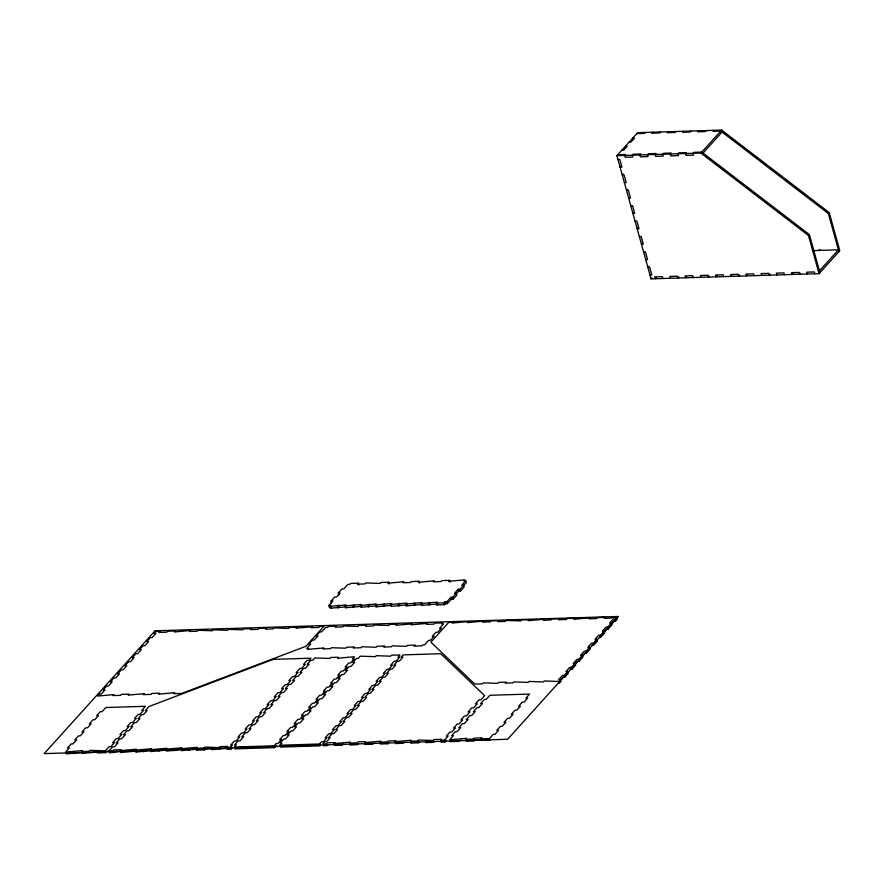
<?xml version="1.0" encoding="UTF-8"?>
<svg xmlns="http://www.w3.org/2000/svg" width="884" height="884" viewBox="0 0 884 884"><rect width="100%" height="100%" fill="white"/><g stroke="black" fill="none" stroke-linecap="round" stroke-linejoin="round"><path stroke-width="1.33" d="M652.149 133.186L653.011 132.224L652.138 133.186L659.751 132.954L660.624 131.981M81.66 751.555L89.262 751.323L90.135 750.361L105.295 750.825L109.03 746.693L110.854 746.637L114.489 742.615L112.666 742.671L116.301 738.637L118.124 738.582L121.76 734.549L119.937 734.615L123.572 730.582L125.395 730.527L129.031 726.493L127.208 726.549L130.843 722.526L132.666 722.471L136.302 718.438L134.478 718.493L138.114 714.46L139.948 714.405L143.584 710.382L141.76 710.438L145.484 706.305L105.804 707.531L102.069 711.664L100.246 711.719L96.61 715.753L98.433 715.697L94.798 719.72L92.975 719.775L89.339 723.808L91.162 723.753L87.527 727.775L85.704 727.841L82.068 731.864L83.892 731.808L80.256 735.842L78.433 735.897L74.786 739.919L76.621 739.864L72.974 743.897L71.151 743.963L67.516 747.986L69.339 747.93L65.615 752.052L82.532 750.593L81.66 751.555L82.168 753.411L98.246 751.964M66.123 753.908L83.041 752.439L82.168 753.411M616.899 155.661L637.629 132.699L721.631 130.092L829.225 212.58L839.8 250.691L819.07 273.653L651.066 278.858L616.899 155.661L700.901 153.065L808.506 235.542L819.07 273.653M645.419 132.456L644.546 133.429L636.756 133.661M620.977 166.247L620.104 167.209L621.927 167.153L619.794 159.463L617.971 159.518M623.109 173.949L622.237 174.91L624.06 174.855L626.192 182.557L624.369 182.612M97.373 752.936L105.815 752.671L107.307 751.024M120.401 751.566L109.395 752.848L108.876 751.002L112.611 746.87L114.434 746.814L118.058 742.792L116.235 742.847L119.881 738.814L121.705 738.759L125.34 734.726L123.517 734.781L127.152 730.759L128.976 730.703L132.611 726.67L130.788 726.725L134.423 722.692L136.246 722.637L139.893 718.615L138.059 718.67L141.705 714.637L143.528 714.581L147.164 710.559L145.341 710.614L149.065 706.482L273.255 659.354L310.881 658.193L308.881 660.403L307.057 660.47L303.422 664.492L305.245 664.436L301.61 668.47L299.786 668.525L296.151 672.547L297.974 672.492L294.339 676.525L292.516 676.58L288.88 680.614L290.703 680.558L287.068 684.581L285.234 684.636L281.598 688.669L283.421 688.614L279.786 692.636L277.963 692.702L274.327 696.725L276.151 696.669L272.515 700.703L270.692 700.758L267.056 704.78L268.88 704.725L265.244 708.758L263.421 708.813L259.786 712.847L261.609 712.791L257.973 716.814L256.15 716.869L252.504 720.902L254.338 720.847L250.691 724.869L248.868 724.924L245.233 728.957L247.056 728.902L243.42 732.935L241.597 732.991L237.962 737.013L239.785 736.958L236.15 740.991L234.326 741.046L230.691 745.079L232.514 745.013L230.514 747.234L226.713 747.356L227.221 749.201L231.022 749.079L232.359 747.61M668.227 131.749L667.354 132.722L674.956 132.478L675.829 131.517M108.876 751.002L112.677 750.881L113.55 749.919L121.152 749.676L120.279 750.649L120.799 752.494L136.876 751.057L136.003 752.03L135.484 750.173L136.357 749.212L120.279 750.649M627.386 189.342L626.513 190.314L628.336 190.259L630.469 197.961L628.646 198.016M120.799 752.494L121.672 751.533M683.431 131.285L682.559 132.246L690.161 132.014L691.034 131.042M698.636 130.81L697.763 131.771L705.366 131.539L706.239 130.578M135.484 750.173L151.562 748.737L150.689 749.709L151.208 751.555L166.015 750.151M136.003 752.03L152.081 750.582L151.208 751.555M633.784 212.447L632.911 213.409L634.734 213.353L632.601 205.652L630.778 205.718M713.841 130.335L712.968 131.307L720.758 131.064L828.352 213.541L838.927 251.664M150.689 749.709L166.767 748.273L165.894 749.234L166.413 751.08L181.22 749.687M700.901 153.065L721.631 130.092M703.189 152.943L721.267 132.909L720.758 131.064M638.06 227.851L637.187 228.812L639.01 228.757L636.878 221.055L635.055 221.111M165.894 749.234L181.971 747.798L181.098 748.77L181.607 750.615L197.685 749.179L196.812 750.14L196.303 748.295L197.176 747.323L181.098 748.77M181.607 750.615L182.48 749.643M642.325 243.244L641.452 244.216L643.276 244.161L641.143 236.459L639.32 236.514M331.555 602.91L331.047 601.065L334.682 597.031L336.506 596.976L340.141 592.943L338.318 592.998L338.826 594.855M338.318 592.998L341.953 588.976L343.777 588.921L347.81 584.446L349.788 584.379L350.661 583.418L358.263 583.186L358.782 585.031M328.826 605.474L330.804 605.418L329.931 606.38L330.45 608.236L331.323 607.264L329.345 607.33L328.826 605.474L332.87 601.01L331.047 601.065M196.303 748.295L203.906 748.063L204.779 747.091L219.11 747.588L219.983 746.615L227.586 746.383L226.713 747.356M196.812 750.14L204.414 749.908L205.287 748.936L212.889 748.704L212.016 749.676L228.094 748.229L227.221 749.201M329.931 606.38L346.009 604.943L345.136 605.916L345.655 607.761L361.733 606.325M358.263 583.186L357.39 584.147L364.993 583.915L365.865 582.943L380.197 583.44L381.07 582.479L388.673 582.236L389.192 584.092M330.45 608.236L346.528 606.789L345.655 607.761M648.734 266.349L647.861 267.311L649.685 267.255L651.817 274.957L649.994 275.012M345.136 605.916L361.213 604.479L360.341 605.441L360.86 607.286L375.667 605.894M651.066 278.858L651.939 277.896M656.116 277.764L655.243 278.736L654.735 276.88L662.337 276.648L662.845 278.493M234.348 747.024L236.348 744.803L234.525 744.858L238.161 740.836L239.984 740.781L243.619 736.748L241.796 736.803L245.432 732.77L247.266 732.714L250.901 728.692L249.078 728.747L252.713 724.714L254.537 724.659L258.172 720.626L256.349 720.692L259.984 716.659L261.808 716.604L265.443 712.57L263.62 712.626L267.255 708.603L269.079 708.548L272.714 704.515L270.891 704.57L274.526 700.548L276.349 700.482L279.996 696.459L278.162 696.515L281.797 692.481L283.631 692.426L287.267 688.404L285.444 688.459L289.079 684.426L290.902 684.371L294.538 680.337L292.714 680.393L296.35 676.37L298.173 676.315L301.809 672.282L299.985 672.337L303.621 668.315L305.444 668.249L309.08 664.227L307.256 664.282L310.892 660.249L312.715 660.193L314.715 657.983L329.887 658.447L330.76 657.486L338.362 657.243L337.489 658.215L354.407 656.746L352.407 658.967L354.23 658.911L350.594 662.934L348.771 663L345.125 667.022L346.959 666.967L343.312 671L341.489 671.055L337.854 675.078L339.677 675.022L336.042 679.056L334.218 679.111L330.583 683.144L332.406 683.089L328.771 687.111L326.947 687.166L323.312 691.2L325.135 691.144L321.5 695.167L319.677 695.233L316.041 699.255L317.864 699.2L314.229 703.233L312.406 703.288L308.759 707.311L310.593 707.255L306.947 711.288L305.124 711.344L301.488 715.377L303.311 715.322L299.676 719.344L297.853 719.399L294.217 723.432L296.041 723.377L292.405 727.399L290.582 727.466L286.946 731.488L288.77 731.433L285.134 735.466L283.311 735.521L279.675 739.543L281.499 739.488L277.863 743.521L276.029 743.577L274.029 745.798L234.348 747.024L234.868 748.87L274.548 747.643L276.548 745.422M360.341 605.441L376.418 604.004L375.545 604.965L376.065 606.822L390.872 605.418M388.673 582.236L387.8 583.208L403.877 581.771L403.005 582.733L410.607 582.501L411.48 581.539L419.082 581.296L419.591 583.142M376.065 606.822L376.938 605.849M375.545 604.965L391.623 603.529L390.75 604.501L391.269 606.347L407.336 604.91L406.463 605.871L405.955 604.026L406.828 603.065L390.75 604.501M678.923 277.057L678.05 278.029L677.542 276.184L669.939 276.416L670.448 278.261M686.525 276.825L685.653 277.786L685.144 275.941L692.747 275.709L693.255 277.554M419.082 581.296L418.209 582.269L434.287 580.832L433.414 581.794L441.017 581.561L441.889 580.589L449.492 580.357L450 582.202M279.885 745.223L281.885 743.013L280.062 743.068L283.698 739.035L285.521 738.98L289.156 734.947L287.333 735.002L290.969 730.98L292.792 730.924L296.427 726.891L294.604 726.946L298.239 722.924L300.063 722.858L303.698 718.836L301.875 718.891L305.51 714.858L307.345 714.802L310.98 710.78L309.157 710.835L312.792 706.802L314.616 706.747L318.251 702.714L316.428 702.769L320.063 698.747L321.887 698.691L325.522 694.658L323.699 694.714L327.334 690.691L329.157 690.625L332.793 686.603L330.97 686.658L334.605 682.625L336.428 682.57L340.075 678.547L338.24 678.603L341.887 674.569L343.71 674.514L347.346 670.481L345.522 670.536L349.158 666.514L350.981 666.459L354.617 662.425L352.793 662.481L356.429 658.458L358.252 658.403L360.252 656.182L375.424 656.657L376.297 655.685L390.629 656.182L391.502 655.21L399.933 654.956L397.933 657.166L399.756 657.11L396.12 661.144L394.297 661.199L390.662 665.232L392.485 665.166L388.849 669.199L387.026 669.254L383.391 673.288L385.214 673.232L381.579 677.255L379.755 677.31L376.12 681.343L377.943 681.288L374.308 685.321L372.484 685.376L368.838 689.398L370.672 689.343L367.026 693.376L365.202 693.432L361.567 697.454L363.39 697.399L359.755 701.432L357.932 701.487L354.296 705.52L356.119 705.465L352.484 709.487L350.661 709.543L347.025 713.576L348.849 713.521L345.213 717.543L343.39 717.609L339.754 721.631L341.578 721.576L337.942 725.609L336.108 725.665L332.472 729.687L334.296 729.631L330.66 733.665L328.837 733.72L325.202 737.753L327.025 737.698L323.389 741.72L321.566 741.775L319.566 743.996L279.885 745.223L280.394 747.068L320.074 745.842L319.566 743.996M405.955 604.026L422.033 602.59L421.16 603.562L421.668 605.407L437.746 603.971L436.873 604.932L436.364 603.087L437.237 602.115L421.16 603.562M709.333 276.117L708.46 277.09L707.951 275.233L700.349 275.476L700.857 277.322M406.463 605.871L422.541 604.435L421.668 605.407M716.935 275.885L716.062 276.847L715.554 275.001L723.156 274.769L723.664 276.615M449.492 580.357L448.619 581.318L464.697 579.882L463.824 580.854L465.802 580.788L466.31 582.644L463.89 585.319M436.364 603.087L443.967 602.855L444.84 601.882L446.818 601.827L450.851 597.352L452.674 597.297L456.31 593.263L456.829 595.109L453.194 599.142L451.37 599.197L447.326 603.673L445.348 603.728L444.475 604.7L436.873 604.932M739.742 275.178L738.869 276.139L738.361 274.294L730.759 274.526L731.267 276.383M455.912 594.159L458.641 591.142L460.465 591.087L464.1 587.053L463.592 585.208L459.945 589.241L458.122 589.296L454.486 593.319L456.31 593.263M465.802 580.788L461.757 585.263L463.592 585.208M747.345 274.935L746.472 275.907L745.963 274.062L753.566 273.819L754.074 275.675M327.986 744.693L327.113 745.654L323.312 745.776M343.191 744.217L342.318 745.19L334.716 745.422L334.196 743.577L335.069 742.604L327.467 742.836L326.594 743.809L322.793 743.93L324.793 741.709L326.627 741.654L330.262 737.621L328.439 737.676L332.075 733.654L333.898 733.598L337.533 729.565L335.71 729.62L339.346 725.598L341.169 725.532L344.804 721.51L342.981 721.565L346.616 717.532L348.44 717.476L352.075 713.454L350.252 713.51L353.887 709.476L355.711 709.421L359.357 705.388L357.523 705.454L361.169 701.421L362.993 701.366L366.628 697.332L364.805 697.388L368.44 693.365L370.263 693.31L373.899 689.277L372.076 689.332L375.711 685.299L377.534 685.244L381.17 681.221L379.346 681.277L382.982 677.243L384.805 677.188L388.441 673.155L386.617 673.221L390.253 669.188L392.087 669.133L395.723 665.099L393.899 665.155L397.535 661.133L399.358 661.077L402.993 657.044L401.17 657.099L403.17 654.889L440.796 653.718L484.62 695.642L480.885 699.763L479.062 699.83L475.426 703.852L477.249 703.797L473.614 707.83L471.791 707.885L468.155 711.907L469.979 711.852L466.343 715.885L464.52 715.941L460.884 719.974L462.708 719.908L459.072 723.941L457.249 723.996L453.614 728.029L455.437 727.974L451.801 731.996L449.967 732.051L446.332 736.085L448.155 736.029L444.431 740.162L440.63 740.273L441.503 739.311L433.9 739.543L433.027 740.516L418.696 740.019L417.823 740.98L410.22 741.223L411.093 740.251L395.015 741.687L395.535 743.532L403.137 743.3L404.01 742.339M334.716 745.422L335.589 744.45M770.152 274.239L769.279 275.2L768.76 273.355L761.168 273.587L761.676 275.432M808.506 235.542L809.379 234.58L701.774 152.092L693.984 152.335L693.111 153.308L693.62 155.153L686.017 155.385L685.509 153.54L686.382 152.567L678.779 152.81L677.906 153.772L678.415 155.617L670.812 155.86L670.304 154.015L671.177 153.042L663.575 153.275L662.702 154.247L663.21 156.092L655.608 156.324L655.099 154.479L655.972 153.518L648.37 153.75L647.497 154.711L648.005 156.567L640.403 156.799L639.894 154.954L640.767 153.982L633.165 154.225L632.292 155.186L632.8 157.032L625.198 157.275L624.69 155.418L625.563 154.457L617.772 154.7M828.352 213.541L829.225 212.58M350.793 743.985L349.92 744.947L357.523 744.715L358.396 743.742M373.601 743.278L372.728 744.24L365.125 744.483L364.606 742.626L365.479 741.665L357.876 741.897L357.003 742.869L349.401 743.101L350.274 742.14L334.196 743.577M365.125 744.483L365.998 743.51M792.959 273.532L792.086 274.493L791.567 272.648L799.169 272.416L799.689 274.261L800.561 273.289M819.026 250.415L819.899 249.443M364.606 742.626L380.684 741.19L379.811 742.162L387.413 741.93L388.286 740.958L395.888 740.726L395.015 741.687M380.33 744.008L387.932 743.775L388.805 742.803M819.435 270.847L838.419 249.807L812.694 250.614M395.535 743.532L396.408 742.571M411.613 742.096L410.74 743.068L418.342 742.836L419.215 741.864M426.806 741.632L425.944 742.593L433.536 742.361L434.409 741.389M442.011 741.157L441.138 742.129L444.939 742.007L446.431 740.35M467.128 740.195L466.255 741.157L473.857 740.925L474.73 739.952L489.891 740.427M473.338 739.079L474.211 738.107L481.813 737.875L480.94 738.836L489.382 738.582L493.106 734.449L494.941 734.394L498.576 730.361L496.753 730.416L500.388 726.394L502.211 726.339L505.847 722.305L504.024 722.361L507.659 718.327L509.482 718.272L513.118 714.25L511.295 714.305L514.93 710.272L516.753 710.217L520.389 706.183L518.565 706.25L522.201 702.216L524.024 702.161L527.671 698.128L525.836 698.183L529.571 694.062L489.891 695.288L486.156 699.421L484.333 699.476L480.697 703.498L482.52 703.443L478.885 707.476L477.062 707.531L473.426 711.565L475.249 711.498L471.614 715.532L469.791 715.587L466.155 719.62L467.979 719.565L464.343 723.587L462.509 723.642L458.873 727.676L460.697 727.62L457.061 731.654L455.238 731.709L451.602 735.731L453.426 735.676L449.702 739.809L466.608 738.339L465.746 739.311L473.338 739.079L473.857 740.925M603.783 631.994L606.512 628.977L608.336 628.922L611.971 624.889L611.463 623.043L609.64 623.098L613.275 619.065L615.098 619.01L616.91 616.999L612.734 617.131L611.861 618.093L604.258 618.325L605.131 617.364L597.529 617.596L596.656 618.568L589.053 618.8L589.926 617.828L573.849 619.275L574.722 618.303L567.119 618.535L566.246 619.507L558.644 619.739L559.517 618.778L551.914 619.01L551.041 619.971L543.439 620.214L544.312 619.242L528.234 620.678L529.107 619.717L521.505 619.949L520.632 620.922L506.3 620.424L505.427 621.386L497.825 621.629L498.698 620.656L491.095 620.888L490.222 621.861L482.62 622.093L483.493 621.132L467.415 622.568L468.288 621.596L452.221 623.043L453.083 622.071L448.906 622.203L430.906 642.149L474.719 684.061L482.52 683.818L483.393 682.857L497.725 683.354L498.598 682.382L506.201 682.15L505.328 683.111L512.93 682.879L513.803 681.918L528.135 682.404L528.997 681.442L543.34 681.94L544.212 680.967L558.732 681.465L560.544 679.442L558.721 679.509L562.357 675.475L564.18 675.42L567.815 671.387L565.992 671.442L569.627 667.42L571.451 667.365L575.097 663.331L575.606 665.177L571.97 669.21L570.147 669.265M575.097 663.331L573.263 663.387L576.909 659.354L578.733 659.298L582.368 655.276L582.876 657.121L579.241 661.155L577.418 661.21L574.688 664.227M582.368 655.276L580.545 655.331L584.18 651.298L586.004 651.243L589.639 647.21L590.147 649.066L586.512 653.088L584.689 653.143M591.96 645.088L593.783 645.033L597.429 640.999L596.91 639.154L593.274 643.187L591.451 643.243L587.816 647.276L589.639 647.21M599.241 637.033L601.065 636.977L604.7 632.944L604.181 631.099L600.545 635.132L598.722 635.187L595.087 639.209L596.91 639.154M604.181 631.099L602.358 631.154L605.993 627.121L607.827 627.065L611.463 623.043M561.053 679.332L562.876 677.321L564.699 677.266L568.335 673.232M581.959 656.171L583.783 654.16M611.054 623.938L613.783 620.911L615.607 620.855L617.43 618.844M561.064 681.299L559.24 683.31L558.732 681.465M632.723 138.136L634.546 138.081L630.911 142.114L629.076 142.169M625.441 146.192L627.264 146.136L623.629 150.169L621.806 150.225M643.596 251.918L645.419 251.852L647.552 259.553L645.729 259.609M573.782 665.232L575.606 665.177M462.056 740.35L459.525 740.427L458.652 741.389L450.21 741.654M809.379 234.58L819.943 272.692M814.893 273.786L814.374 271.94L806.772 272.173L807.291 274.029M784.484 274.725L783.964 272.88L776.362 273.123L776.881 274.968M615.098 619.01L615.607 620.855M607.827 627.065L608.336 628.922M586.004 651.243L586.512 653.088M578.733 659.298L579.241 661.155M571.451 667.365L571.97 669.21M564.18 675.42L564.699 677.266M459.945 589.241L460.465 591.087M458.122 589.296L458.641 591.142M452.674 597.297L453.194 599.142M450.851 597.352L451.37 599.197M446.818 601.827L447.326 603.673M444.84 601.882L445.348 603.728M443.967 602.855L444.475 604.7M429.635 602.358L430.143 604.203M428.762 603.319L429.27 605.175M414.43 602.822L414.939 604.678M413.557 603.794L414.066 605.639M444.431 740.162L444.939 742.007M399.225 603.297L399.734 605.142M398.353 604.269L398.861 606.115M384.021 603.772L384.54 605.617M383.148 604.733L383.667 606.579M417.823 740.98L418.342 742.836M368.816 604.236L369.335 606.081M367.943 605.209L368.462 607.054M353.611 604.711L354.13 606.557M352.738 605.673L353.257 607.529M387.413 741.93L387.932 743.775M338.406 605.175L338.926 607.032M337.533 606.148L338.053 607.993M274.029 745.798L274.548 747.643M230.514 747.234L231.022 749.079M219.11 747.588L219.619 749.433M203.906 748.063L204.414 749.908M188.701 748.527L189.209 750.372M173.496 749.002L174.004 750.847M158.291 749.466L158.811 751.323M143.086 749.941L143.606 751.787M112.677 750.881L113.196 752.737M105.295 750.825L105.815 752.671M74.057 751.798L74.565 753.643M155.043 630.811L44.2 753.621L507.626 739.267L618.469 616.457L155.043 630.811M99.483 694.039L97.66 696.051L113.925 694.603L113.053 695.575L120.655 695.343L121.528 694.371L129.13 694.139L128.257 695.1L144.335 693.664L143.462 694.636L151.065 694.393L151.938 693.432L159.54 693.2L158.667 694.161L174.745 692.724L173.872 693.697L181.662 693.454L305.853 646.326L323.853 626.38L319.677 626.513L318.804 627.485L311.201 627.717L312.074 626.745L295.996 628.181L296.869 627.22L289.267 627.452L288.394 628.425L274.062 627.927L273.189 628.889L265.587 629.132L266.46 628.159L258.857 628.391L257.984 629.364L250.382 629.596L251.255 628.635L243.653 628.867L242.78 629.839L228.448 629.342L227.575 630.303L213.243 629.806L212.37 630.778L198.038 630.281L197.165 631.242L189.563 631.485L190.436 630.513L174.358 631.949L175.231 630.988L167.628 631.22L166.756 632.193L159.153 632.425L160.026 631.452L155.849 631.585L154.026 633.607L155.849 633.541L152.214 637.574L150.391 637.629L146.755 641.662L148.578 641.607L144.943 645.629L143.12 645.685L139.484 649.718L141.307 649.663L137.672 653.696L135.849 653.751L132.213 657.773L134.036 657.718L130.401 661.751L128.567 661.807L124.931 665.829L126.755 665.774L123.119 669.807L121.296 669.862L117.66 673.895L119.484 673.84L115.848 677.862L114.025 677.918L110.389 681.951L112.213 681.895L108.577 685.918L106.754 685.984L103.119 690.006L104.942 689.951L101.306 693.984L99.483 694.039M312.483 640.038L308.847 644.06L310.671 644.005L306.637 648.48L308.615 648.414L307.743 649.386L323.82 647.95L322.947 648.911L330.55 648.679L331.423 647.707L345.754 648.204L346.627 647.243L354.23 647L353.357 647.972L360.959 647.74L361.832 646.768L376.164 647.265L377.037 646.292L384.639 646.06L383.767 647.033L391.369 646.79L392.242 645.828L406.574 646.326L407.447 645.353L415.049 645.121L414.176 646.082L421.779 645.85L422.64 644.889L424.618 644.823L428.663 640.347L430.486 640.292L434.121 636.27L432.298 636.325L435.934 632.292L437.757 632.237L441.392 628.204L439.569 628.259L443.602 623.795L441.624 623.85L442.497 622.889L434.895 623.121L434.022 624.093L426.419 624.325L427.292 623.353L411.226 624.8L412.099 623.828L396.021 625.264L396.894 624.303L389.291 624.535L388.419 625.496L374.087 625.01L373.214 625.971L365.611 626.204L366.484 625.242L358.882 625.474L358.009 626.447L343.677 625.949L342.804 626.911L335.202 627.154L336.075 626.181L328.472 626.413L327.599 627.386L325.621 627.441L321.588 631.916L319.765 631.972L316.118 636.005L317.953 635.95L314.306 639.972L312.483 640.038"/></g></svg>
